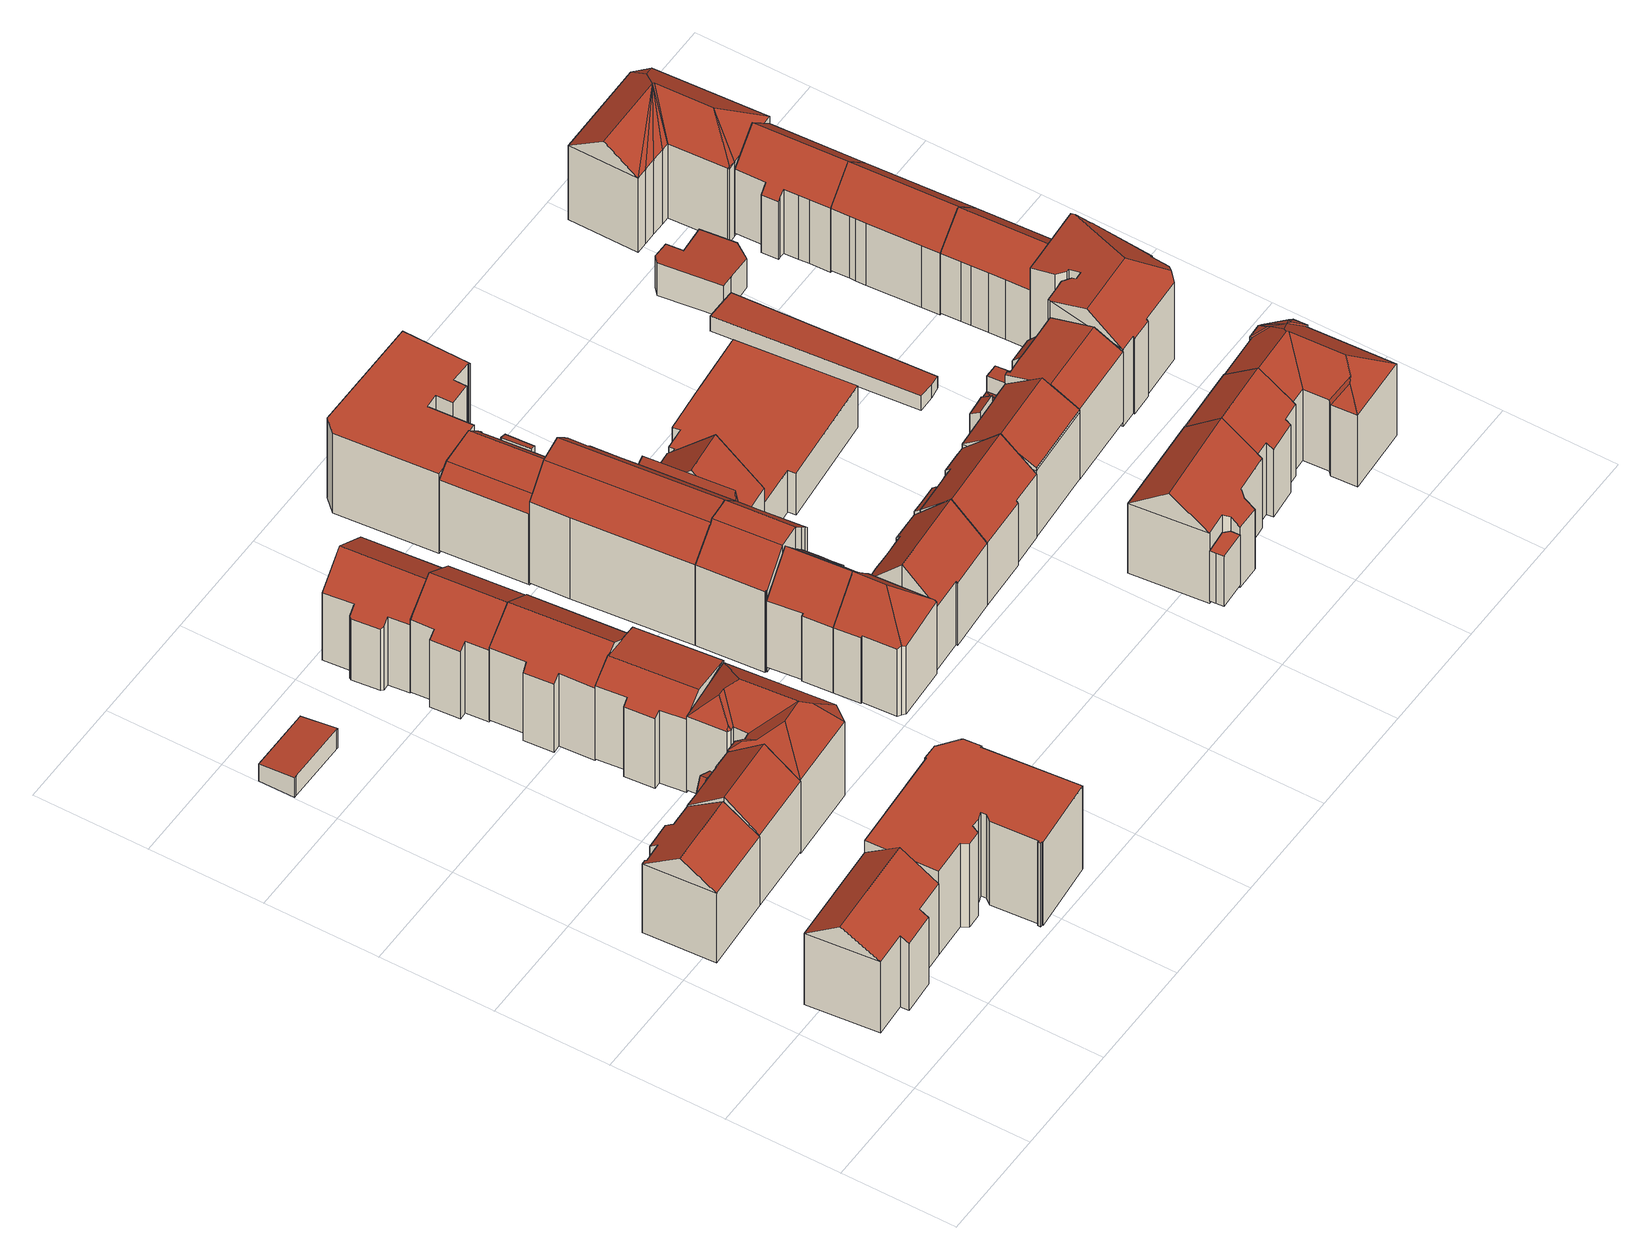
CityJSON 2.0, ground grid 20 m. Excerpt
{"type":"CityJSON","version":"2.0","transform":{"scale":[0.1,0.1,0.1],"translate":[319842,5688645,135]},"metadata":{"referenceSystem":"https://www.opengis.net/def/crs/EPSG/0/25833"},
"CityObjects":{
"building1":{"type":"Building","attributes":{"Dachtyp_tdc":"tdcFreeFormRoof","Gemeindeschluessel":14713000,"Dachneigung":33.15,"QualitaetDacherkennung":57,"Geometrietyp2DReferenz":"3000","function":"31001_9998","roofType":"5000","measuredHeight":19.62},"geometry":[{"type":"MultiSurface","lod":"2","boundaries":[[[0,1,2,3]],[[1,4,5,2]],[[4,6,7,5]],[[6,8,9,7]],[[8,10,11,9]],[[10,12,13,11]],[[12,14,15,13]],[[14,0,3,15]],[[16,17,1,0]],[[6,4,17,16,14,12,10,8]],[[0,14,16]],[[4,1,17]],[[3,2,5,7,9,11,13,15]]],"semantics":{"surfaces":[{"type":"WallSurface"},{"type":"RoofSurface"},{"type":"GroundSurface"}],"values":[0,0,0,0,0,0,0,0,1,1,0,0,2]}}]},
"building2":{"type":"Building","attributes":{"Dachtyp_tdc":"tdcFreeFormRoof","Gemeindeschluessel":14713000,"Dachneigung":35.29,"QualitaetDacherkennung":58,"Geometrietyp2DReferenz":"3000","function":"31001_9998","roofType":"5000","measuredHeight":19.2},"geometry":[{"type":"MultiSurface","lod":"2","boundaries":[[[18,19,20,21]],[[19,22,23,20]],[[22,24,25,23]],[[24,26,27,25]],[[26,28,29,27]],[[28,30,31,29]],[[30,32,33,31]],[[32,34,35,33]],[[34,36,37,35]],[[36,18,21,37]],[[38,34,32,30,28,26,24,22,19,39]],[[18,36,38,39]],[[36,34,38]],[[19,18,39]],[[21,20,23,25,27,29,31,33,35,37]]],"semantics":{"surfaces":[{"type":"WallSurface"},{"type":"RoofSurface"},{"type":"GroundSurface"}],"values":[0,0,0,0,0,0,0,0,0,0,1,1,0,0,2]}}]},
"building3":{"type":"Building","attributes":{"Gemeindeschluessel":14713000,"Geometrietyp2DReferenz":"3000","function":"31001_9998","roofType":"9999"},"children":["building3-1","building3-2"]},
"building3-1":{"type":"BuildingPart","attributes":{"Dachtyp_tdc":"tdcGableRoof","Dachneigung":38.85,"QualitaetDacherkennung":63,"Geometrietyp2DReferenz":"3000","roofType":"3100","measuredHeight":19.98},"parents":["building3"],"geometry":[{"type":"MultiSurface","lod":"2","boundaries":[[[40,41,42,43,44]],[[41,45,46,42]],[[45,47,48,46]],[[47,49,37,48]],[[49,50,51,37]],[[50,52,35,51]],[[52,53,54,35]],[[53,55,54]],[[50,49,47,45]],[[45,41,40,56,57,58,53,52,50]],[[59,43,42,46,48,37,51,35,54]],[[60,57,56]],[[58,55,53]],[[60,59,54,55]],[[60,55,58,57]],[[40,44,60,56]],[[44,43,59,60]]],"semantics":{"surfaces":[{"type":"WallSurface"},{"type":"RoofSurface"},{"type":"GroundSurface"},{"type":"ClosureSurface"}],"values":[0,0,0,0,0,0,0,0,1,1,2,0,0,3,3,0,3]}}]},
"building3-2":{"type":"BuildingPart","attributes":{"Dachtyp_tdc":"tdcGableRoof","Dachneigung":66.25,"QualitaetDacherkennung":8,"Geometrietyp2DReferenz":"3000","roofType":"3100","measuredHeight":15.53},"parents":["building3"],"geometry":[{"type":"MultiSurface","lod":"2","boundaries":[[[55,61,62,54]],[[61,63,64,62]],[[63,61,65]],[[61,55,58,66,65]],[[60,44,63,65,66,57]],[[54,62,64,43,59]],[[44,43,64,63]],[[60,59,43,44]],[[55,54,59,60]],[[57,66,58]],[[60,57,58,55]]],"semantics":{"surfaces":[{"type":"WallSurface"},{"type":"RoofSurface"},{"type":"GroundSurface"},{"type":"ClosureSurface"}],"values":[0,0,0,1,1,2,0,3,3,0,3]}}]},
"building4":{"type":"Building","attributes":{"Dachtyp_tdc":"tdcPolyFlatRoof","Gemeindeschluessel":14713000,"Dachneigung":0,"QualitaetDacherkennung":44,"Geometrietyp2DReferenz":"3000","function":"31001_9998","roofType":"1000","measuredHeight":17.92},"geometry":[{"type":"MultiSurface","lod":"2","boundaries":[[[67,68,5,69]],[[68,70,2,5]],[[70,71,72,2]],[[71,73,74,72]],[[73,75,76,74]],[[75,77,78,76]],[[77,79,80,78]],[[79,81,82,80]],[[81,83,84,82]],[[83,85,86,84]],[[85,87,88,86]],[[87,89,90,88]],[[89,91,92,90]],[[91,93,94,92]],[[93,95,96,94]],[[95,97,98,96]],[[97,99,100,98]],[[99,101,102,100]],[[101,103,104,102]],[[103,105,106,104]],[[105,107,108,106]],[[107,109,110,108]],[[109,111,112,110]],[[111,67,69,112]],[[111,109,107,105,103,101,99,97,95,93,91,89,87,85,83,81,79,77,75,73,71,70,68,67]],[[69,5,2,72,74,76,78,80,82,84,86,88,90,92,94,96,98,100,102,104,106,108,110,112]]],"semantics":{"surfaces":[{"type":"WallSurface"},{"type":"RoofSurface"},{"type":"GroundSurface"}],"values":[0,0,0,0,0,0,0,0,0,0,0,0,0,0,0,0,0,0,0,0,0,0,0,0,1,2]}}]},
"building5":{"type":"Building","attributes":{"Dachtyp_tdc":"tdcPolyFlatRoof","Gemeindeschluessel":14713000,"Dachneigung":5.08,"QualitaetDacherkennung":93,"Geometrietyp2DReferenz":"3000","function":"31001_9998","roofType":"2100","measuredHeight":4.18},"geometry":[{"type":"MultiSurface","lod":"2","boundaries":[[[113,114,115,116]],[[114,117,118,115]],[[117,119,120,118]],[[119,121,122,120]],[[121,123,124,122]],[[123,125,126,124]],[[125,113,116,126]],[[125,123,121,119,117,114,113]],[[116,115,118,120,122,124,126]]],"semantics":{"surfaces":[{"type":"WallSurface"},{"type":"RoofSurface"},{"type":"GroundSurface"}],"values":[0,0,0,0,0,0,0,1,2]}}]},
"building6":{"type":"Building","attributes":{"Dachtyp_tdc":"tdcFreeFormRoof","Gemeindeschluessel":14713000,"Dachneigung":38.71,"QualitaetDacherkennung":27,"Geometrietyp2DReferenz":"3000","function":"31001_9998","roofType":"5000","measuredHeight":20.41},"geometry":[{"type":"MultiSurface","lod":"2","boundaries":[[[127,128,129,130]],[[128,131,132,129]],[[131,133,134,132]],[[133,135,136,134]],[[135,137,138,136]],[[137,139,140,138]],[[139,141,142,140]],[[141,143,144,142]],[[143,145,146,144]],[[145,147,148,146]],[[147,149,150,148]],[[149,127,130,150]],[[151,152,153,149,147]],[[151,147,145]],[[154,155,152,151,145,143]],[[156,157,154,143,141]],[[158,156,141,139]],[[158,139,137]],[[157,156,158,137,135]],[[155,154,157,135,133]],[[159,153,152,155,133,131]],[[160,159,131,128]],[[160,128,127]],[[153,159,160,127,149]],[[130,129,132,134,136,138,140,142,144,146,148,150]]],"semantics":{"surfaces":[{"type":"WallSurface"},{"type":"RoofSurface"},{"type":"GroundSurface"}],"values":[0,0,0,0,0,0,0,0,0,0,0,0,1,1,1,1,1,1,1,1,1,1,1,1,2]}}]},
"building7":{"type":"Building","attributes":{"Dachtyp_tdc":"tdcFreeFormRoof","Gemeindeschluessel":14713000,"Dachneigung":10.05,"QualitaetDacherkennung":40,"Geometrietyp2DReferenz":"3000","function":"31001_9998","roofType":"5000","measuredHeight":18.22},"geometry":[{"type":"MultiSurface","lod":"2","boundaries":[[[161,162,163,164]],[[162,165,166,163]],[[165,167,168,166]],[[167,169,170,168]],[[169,171,172,170]],[[171,173,174,172]],[[173,175,176,174]],[[175,161,164,176]],[[177,167,165,178]],[[171,169,177,178,162,161,175,173]],[[165,162,178]],[[169,167,177]],[[164,163,166,168,170,172,174,176]]],"semantics":{"surfaces":[{"type":"WallSurface"},{"type":"RoofSurface"},{"type":"GroundSurface"}],"values":[0,0,0,0,0,0,0,0,1,1,0,0,2]}}]},
"building8":{"type":"Building","attributes":{"Dachtyp_tdc":"tdcFreeFormRoof","Gemeindeschluessel":14713000,"Dachneigung":33.27,"QualitaetDacherkennung":85,"Geometrietyp2DReferenz":"3000","function":"31001_9998","roofType":"5000","measuredHeight":19.51},"geometry":[{"type":"MultiSurface","lod":"2","boundaries":[[[179,180,181,182]],[[180,183,184,181]],[[183,185,186,184]],[[185,187,188,186]],[[187,189,190,188]],[[189,191,192,190]],[[191,193,194,192]],[[193,179,182,194]],[[187,185,195,196,179,193,191,189]],[[195,183,180,196]],[[180,179,196]],[[185,183,195]],[[182,181,184,186,188,190,192,194]]],"semantics":{"surfaces":[{"type":"WallSurface"},{"type":"RoofSurface"},{"type":"GroundSurface"}],"values":[0,0,0,0,0,0,0,0,1,1,0,0,2]}}]},
"building9":{"type":"Building","attributes":{"Dachtyp_tdc":"tdcFreeFormRoof","Gemeindeschluessel":14713000,"Dachneigung":36.04,"QualitaetDacherkennung":80,"Geometrietyp2DReferenz":"3000","function":"31001_9998","roofType":"5000","measuredHeight":19.82},"geometry":[{"type":"MultiSurface","lod":"2","boundaries":[[[197,198,199,200]],[[198,201,202,199]],[[201,203,204,202]],[[203,205,206,204]],[[205,207,208,206]],[[207,209,210,208]],[[209,211,212,210]],[[211,197,200,212]],[[198,197,213,214,207,205,203,201]],[[213,211,209,214]],[[209,207,214]],[[197,211,213]],[[200,199,202,204,206,208,210,212]]],"semantics":{"surfaces":[{"type":"WallSurface"},{"type":"RoofSurface"},{"type":"GroundSurface"}],"values":[0,0,0,0,0,0,0,0,1,1,0,0,2]}}]},
"building10":{"type":"Building","attributes":{"Dachtyp_tdc":"tdcFreeFormRoof","Gemeindeschluessel":14713000,"Dachneigung":41.28,"QualitaetDacherkennung":75,"Geometrietyp2DReferenz":"3000","function":"31001_9998","roofType":"5000","measuredHeight":19.36},"geometry":[{"type":"MultiSurface","lod":"2","boundaries":[[[215,216,217,218]],[[216,219,220,217]],[[219,221,222,220]],[[221,223,224,222]],[[223,225,226,224]],[[225,227,228,226]],[[227,229,230,228]],[[229,231,232,230]],[[231,233,234,232]],[[233,235,236,234]],[[235,215,218,236]],[[237,221,219,238]],[[229,227,225,223,237,238,216,215,235,233,231]],[[219,216,238]],[[223,221,237]],[[218,217,220,222,224,226,228,230,232,234,236]]],"semantics":{"surfaces":[{"type":"WallSurface"},{"type":"RoofSurface"},{"type":"GroundSurface"}],"values":[0,0,0,0,0,0,0,0,0,0,0,1,1,0,0,2]}}]},
"building11":{"type":"Building","attributes":{"Gemeindeschluessel":14713000,"Geometrietyp2DReferenz":"3000","function":"31001_9998","roofType":"9999"},"children":["building11-1","building11-2","building11-3"]},
"building11-1":{"type":"BuildingPart","attributes":{"Dachtyp_tdc":"tdcPolyFlatRoof","Dachneigung":47.68,"QualitaetDacherkennung":87,"Geometrietyp2DReferenz":"3000","roofType":"2100","measuredHeight":16.95},"parents":["building11"],"geometry":[{"type":"MultiSurface","lod":"2","boundaries":[[[239,240,241,242]],[[240,243,244,241]],[[243,245,246,244]],[[245,247,248,246]],[[247,249,250,248]],[[249,251,252,250]],[[251,253,254,252]],[[253,251,249,247,245,243,240,239]],[[242,241,244,246,248,250,252,254]],[[242,254,253,239]]],"semantics":{"surfaces":[{"type":"WallSurface"},{"type":"RoofSurface"},{"type":"GroundSurface"},{"type":"ClosureSurface"}],"values":[0,0,0,0,0,0,0,1,2,3]}}]},
"building11-2":{"type":"BuildingPart","attributes":{"Dachtyp_tdc":"tdcFreeFormRoof","Dachneigung":45.16,"QualitaetDacherkennung":56,"Geometrietyp2DReferenz":"3000","roofType":"5000","measuredHeight":20.24},"parents":["building11"],"geometry":[{"type":"MultiSurface","lod":"2","boundaries":[[[255,256,257,258]],[[259,260,261,262,263]],[[260,264,265,261]],[[264,266,267,265]],[[266,268,269,267]],[[268,270,271,269]],[[270,272,273,271]],[[272,274,275,273]],[[274,255,258,275]],[[270,268,266,264,276]],[[264,260,259,277,276]],[[277,256,255,274,272,270,276]],[[258,257,278,262,261,265,267,269,271,273,275]],[[278,257,256,277]],[[259,263,277]],[[263,262,278,277]]],"semantics":{"surfaces":[{"type":"WallSurface"},{"type":"RoofSurface"},{"type":"GroundSurface"},{"type":"ClosureSurface"}],"values":[0,0,0,0,0,0,0,0,0,1,1,1,2,3,0,3]}}]},
"building11-3":{"type":"BuildingPart","attributes":{"Dachtyp_tdc":"tdcGableRoof","Dachneigung":45.12,"QualitaetDacherkennung":89,"Geometrietyp2DReferenz":"3000","roofType":"3100","measuredHeight":20.25},"parents":["building11"],"geometry":[{"type":"MultiSurface","lod":"2","boundaries":[[[279,263,262,280]],[[281,282,257,256]],[[281,283,284,282]],[[283,285,286,284]],[[285,287,288,286]],[[287,289,290,288]],[[289,239,242,290]],[[253,279,280,254]],[[289,287,285,283,281,256,277]],[[277,263,279,253,239,289]],[[280,262,278,257,282,284,286,288,290,242,254]],[[278,262,263,277]],[[256,257,278,277]],[[253,254,242,239]]],"semantics":{"surfaces":[{"type":"WallSurface"},{"type":"RoofSurface"},{"type":"GroundSurface"},{"type":"ClosureSurface"}],"values":[0,0,0,0,0,0,0,0,1,1,2,3,3,3]}}]},
"building12":{"type":"Building","attributes":{"Gemeindeschluessel":14713000,"Geometrietyp2DReferenz":"3000","function":"31001_9998","roofType":"9999"},"children":["building12-1","building12-2","building12-3"]},
"building12-1":{"type":"BuildingPart","attributes":{"Dachtyp_tdc":"tdcCutGableRoof","Dachneigung":41.72,"QualitaetDacherkennung":60,"Geometrietyp2DReferenz":"3000","roofType":"9999","measuredHeight":22.14},"parents":["building12"],"geometry":[{"type":"MultiSurface","lod":"2","boundaries":[[[291,292,293,294,295]],[[292,296,297,293]],[[296,298,299,297]],[[298,300,301,299]],[[300,302,303,301]],[[302,304,305,303]],[[304,306,307,305]],[[306,308,309,307]],[[308,310,311,309]],[[310,312,313,314,311]],[[315,316,317]],[[298,296,292,291,318]],[[319,315,312,310,308,306,304,302,300]],[[318,320,321,319,300,298]],[[294,293,297,299,301,303,305,307,309,311,314,316,322,323,324,325]],[[315,317,313,312]],[[317,316,314,313]],[[326,327,315,319]],[[323,322,327,326]],[[322,316,315,327]],[[321,326,319]],[[318,325,324,320]],[[320,324,323,326,321]],[[291,295,318]],[[325,318,295,294]]],"semantics":{"surfaces":[{"type":"WallSurface"},{"type":"RoofSurface"},{"type":"GroundSurface"},{"type":"ClosureSurface"}],"values":[0,0,0,0,0,0,0,0,0,0,0,1,1,1,2,0,3,0,3,3,0,3,3,0,3]}}]},
"building12-2":{"type":"BuildingPart","attributes":{"Dachtyp_tdc":"tdcCutGableRoof","Dachneigung":42.57,"QualitaetDacherkennung":59,"Geometrietyp2DReferenz":"3000","roofType":"9999","measuredHeight":22.12},"parents":["building12"],"geometry":[{"type":"MultiSurface","lod":"2","boundaries":[[[315,328,329,316]],[[328,330,331,329]],[[330,332,333,331]],[[332,334,335,333]],[[334,336,337,335]],[[336,338,339,337]],[[338,340,341,339]],[[340,342,343,341]],[[342,344,345,343]],[[344,295,294,345]],[[336,334,332,330,328,315,327]],[[346,318,295,344,342,340,338]],[[327,326,321,346,338,336]],[[316,329,331,333,335,337,339,341,343,345,294,325,324,323,322]],[[320,318,346]],[[324,325,318,320]],[[325,294,295,318]],[[321,320,346]],[[327,322,323,326]],[[326,323,324,320,321]],[[322,327,315,316]]],"semantics":{"surfaces":[{"type":"WallSurface"},{"type":"RoofSurface"},{"type":"GroundSurface"},{"type":"ClosureSurface"}],"values":[0,0,0,0,0,0,0,0,0,0,1,1,1,2,0,3,3,0,3,3,3]}}]},
"building12-3":{"type":"BuildingPart","attributes":{"Dachtyp_tdc":"tdcFreeFormRoof","Dachneigung":83.62,"QualitaetDacherkennung":52,"Geometrietyp2DReferenz":"3000","roofType":"5000","measuredHeight":20.07},"parents":["building12"],"geometry":[{"type":"MultiSurface","lod":"2","boundaries":[[[347,317,316,348]],[[313,349,350,314]],[[349,347,348,350]],[[351,349,313]],[[352,351,313,317]],[[352,317,347]],[[351,352,347,349]],[[348,316,314,350]],[[314,316,317,313]]],"semantics":{"surfaces":[{"type":"WallSurface"},{"type":"RoofSurface"},{"type":"GroundSurface"},{"type":"ClosureSurface"}],"values":[0,0,0,1,1,1,1,2,3]}}]},
"building13":{"type":"Building","attributes":{"Dachtyp_tdc":"tdcGableRoof","Gemeindeschluessel":14713000,"Dachneigung":46.97,"QualitaetDacherkennung":74,"Geometrietyp2DReferenz":"3000","function":"31001_9998","roofType":"3100","measuredHeight":19.61},"geometry":[{"type":"MultiSurface","lod":"2","boundaries":[[[353,354,355,356]],[[354,357,358,355]],[[357,359,360,358]],[[359,361,362,360]],[[361,363,364,362]],[[363,365,366,364]],[[365,367,368,366]],[[367,369,370,368]],[[369,371,372,370]],[[371,373,374,372]],[[373,375,376,374]],[[375,377,378,376]],[[377,379,380,378]],[[379,381,382,380]],[[381,383,384,382]],[[383,353,356,384]],[[379,377,375,373,371,369,367,365,363,361,359]],[[359,357,354,353,383,381,379]],[[356,355,358,360,362,364,366,368,370,372,374,376,378,380,382,384]]],"semantics":{"surfaces":[{"type":"WallSurface"},{"type":"RoofSurface"},{"type":"GroundSurface"}],"values":[0,0,0,0,0,0,0,0,0,0,0,0,0,0,0,0,1,1,2]}}]},
"building14":{"type":"Building","attributes":{"Gemeindeschluessel":14713000,"Geometrietyp2DReferenz":"3000","function":"31001_9998","roofType":"9999"},"children":["building14-1","building14-2"]},
"building14-1":{"type":"BuildingPart","attributes":{"Dachtyp_tdc":"tdcCutGableRoof","Dachneigung":3.04,"QualitaetDacherkennung":81,"Geometrietyp2DReferenz":"3000","roofType":"9999","measuredHeight":17.3},"parents":["building14"],"geometry":[{"type":"MultiSurface","lod":"2","boundaries":[[[385,386,387,388]],[[386,389,390,387]],[[389,391,392,390]],[[391,393,394,392]],[[393,395,396,394]],[[395,397,398,396]],[[397,399,400,398]],[[399,401,402,400]],[[401,403,404,402]],[[403,405,406,404]],[[405,407,408,406]],[[409,410,411,412]],[[410,413,414,411]],[[413,415,416,414]],[[415,385,388,416]],[[391,389,386,385,415]],[[413,410,409,407,405,403,401,399,397,395,393]],[[415,413,393,391]],[[388,387,390,392,394,396,398,400,402,404,406,408,412,411,414,416]],[[409,412,408,407]]],"semantics":{"surfaces":[{"type":"WallSurface"},{"type":"RoofSurface"},{"type":"GroundSurface"},{"type":"ClosureSurface"}],"values":[0,0,0,0,0,0,0,0,0,0,0,0,0,0,0,1,1,1,2,3]}}]},
"building14-2":{"type":"BuildingPart","attributes":{"Dachtyp_tdc":"tdcPolyFlatRoof","Dachneigung":18.51,"QualitaetDacherkennung":85,"Geometrietyp2DReferenz":"3000","roofType":"2100","measuredHeight":14.86},"parents":["building14"],"geometry":[{"type":"MultiSurface","lod":"2","boundaries":[[[417,418,406,408,407]],[[418,419,420,406]],[[419,421,422,420]],[[421,423,412,422]],[[423,409,412]],[[423,421,419,418,417]],[[408,406,420,422,412]],[[407,409,423,417]],[[407,408,412,409]]],"semantics":{"surfaces":[{"type":"WallSurface"},{"type":"RoofSurface"},{"type":"GroundSurface"},{"type":"ClosureSurface"}],"values":[0,0,0,0,0,1,2,0,3]}}]},
"building15":{"type":"Building","attributes":{"Dachtyp_tdc":"tdcGableRoof","Gemeindeschluessel":14713000,"Dachneigung":44.69,"QualitaetDacherkennung":75,"Geometrietyp2DReferenz":"3000","function":"31001_9998","roofType":"3100","measuredHeight":19.81},"geometry":[{"type":"MultiSurface","lod":"2","boundaries":[[[424,425,426,427]],[[425,428,429,426]],[[428,430,431,429]],[[430,424,427,431]],[[428,425,432]],[[424,430,433]],[[425,424,433,432]],[[430,428,432,433]],[[427,426,429,431]]],"semantics":{"surfaces":[{"type":"WallSurface"},{"type":"RoofSurface"},{"type":"GroundSurface"}],"values":[0,0,0,0,0,0,1,1,2]}}]},
"building16":{"type":"Building","attributes":{"Dachtyp_tdc":"tdcPolyFlatRoof","Gemeindeschluessel":14713000,"Dachneigung":0,"QualitaetDacherkennung":43,"Geometrietyp2DReferenz":"3000","function":"31001_9998","roofType":"1000","measuredHeight":17.08},"geometry":[{"type":"MultiSurface","lod":"2","boundaries":[[[434,435,436,437]],[[435,438,439,436]],[[438,440,441,439]],[[440,442,443,441]],[[442,444,445,443]],[[444,446,447,445]],[[446,448,449,447]],[[448,450,451,449]],[[450,452,453,451]],[[452,454,455,453]],[[454,456,457,455]],[[456,458,459,457]],[[458,434,437,459]],[[458,456,454,452,450,448,446,444,442,440,438,435,434]],[[437,436,439,441,443,445,447,449,451,453,455,457,459]]],"semantics":{"surfaces":[{"type":"WallSurface"},{"type":"RoofSurface"},{"type":"GroundSurface"}],"values":[0,0,0,0,0,0,0,0,0,0,0,0,0,1,2]}}]},
"building17":{"type":"Building","attributes":{"Gemeindeschluessel":14713000,"Geometrietyp2DReferenz":"3000","function":"31001_9998","roofType":"9999"},"children":["building17-1","building17-2"]},
"building17-1":{"type":"BuildingPart","attributes":{"Dachtyp_tdc":"tdcPolyFlatRoof","Dachneigung":39.77,"QualitaetDacherkennung":36,"Geometrietyp2DReferenz":"3000","roofType":"2100","measuredHeight":14.43},"parents":["building17"],"geometry":[{"type":"MultiSurface","lod":"2","boundaries":[[[460,378,461,462]],[[460,463,464,378]],[[463,465,466,464]],[[465,467,468,466]],[[465,463,460,462,467]],[[468,461,378,464,466]],[[462,461,468,467]]],"semantics":{"surfaces":[{"type":"WallSurface"},{"type":"RoofSurface"},{"type":"GroundSurface"},{"type":"ClosureSurface"}],"values":[0,0,0,0,1,2,3]}}]},
"building17-2":{"type":"BuildingPart","attributes":{"Dachtyp_tdc":"tdcGableRoof","Dachneigung":45.55,"QualitaetDacherkennung":80,"Geometrietyp2DReferenz":"3000","roofType":"3100","measuredHeight":19.56},"parents":["building17"],"geometry":[{"type":"MultiSurface","lod":"2","boundaries":[[[469,470,384,471]],[[470,381,382,384]],[[381,472,473,382]],[[472,462,461,473]],[[474,475,468,467]],[[474,476,477,475]],[[476,478,479,477]],[[478,480,481,479]],[[480,482,483,481]],[[482,484,485,483]],[[484,486,487,485]],[[486,488,489,487]],[[488,490,491,489]],[[490,469,471,491]],[[486,484,482,480,478,476,474,467,462,472]],[[472,381,470,469,490,488,486]],[[471,384,382,473,461,468,475,477,479,481,483,485,487,489,491]],[[467,468,461,462]]],"semantics":{"surfaces":[{"type":"WallSurface"},{"type":"RoofSurface"},{"type":"GroundSurface"},{"type":"ClosureSurface"}],"values":[0,0,0,0,0,0,0,0,0,0,0,0,0,0,1,1,2,3]}}]},
"building18":{"type":"Building","attributes":{"Dachtyp_tdc":"tdcPolyFlatRoof","Gemeindeschluessel":14713000,"Dachneigung":0,"QualitaetDacherkennung":32,"Geometrietyp2DReferenz":"3000","function":"31001_9998","roofType":"1000","measuredHeight":10.67},"geometry":[{"type":"MultiSurface","lod":"2","boundaries":[[[492,493,494,495]],[[493,496,497,494]],[[496,498,499,497]],[[498,500,501,499]],[[500,502,503,501]],[[502,492,495,503]],[[502,500,498,496,493,492]],[[495,494,497,499,501,503]]],"semantics":{"surfaces":[{"type":"WallSurface"},{"type":"RoofSurface"},{"type":"GroundSurface"}],"values":[0,0,0,0,0,0,1,2]}}]},
"building19":{"type":"Building","attributes":{"Dachtyp_tdc":"tdcFreeFormRoof","Gemeindeschluessel":14713000,"Dachneigung":38.92,"QualitaetDacherkennung":78,"Geometrietyp2DReferenz":"3000","function":"31001_9998","roofType":"5000","measuredHeight":20.42},"geometry":[{"type":"MultiSurface","lod":"2","boundaries":[[[504,505,506,507]],[[505,508,509,506]],[[508,510,511,509]],[[510,512,513,511]],[[512,514,515,513]],[[514,516,517,515]],[[516,518,519,517]],[[518,520,521,519]],[[520,522,523,521]],[[522,524,525,523]],[[524,504,507,525]],[[516,514,512,510,526,527,504,524,522,520,518]],[[527,526,508,505]],[[505,504,527]],[[510,508,526]],[[507,506,509,511,513,515,517,519,521,523,525]]],"semantics":{"surfaces":[{"type":"WallSurface"},{"type":"RoofSurface"},{"type":"GroundSurface"}],"values":[0,0,0,0,0,0,0,0,0,0,0,1,1,0,0,2]}}]},
"building20":{"type":"Building","attributes":{"Dachtyp_tdc":"tdcCutTentRoof","Gemeindeschluessel":14713000,"Dachneigung":0,"QualitaetDacherkennung":0,"Geometrietyp2DReferenz":"3000","BezugspunktDach":"2000","function":"31001_9998","measuredHeight":9},"geometry":[{"type":"MultiSurface","lod":"2","boundaries":[[[528,529,530,531,532,533,534,535,536,537,538,539,540]],[[540,539,541,542]],[[539,538,543,541]],[[538,537,544,543]],[[537,536,545,544]],[[536,535,546,545]],[[535,534,547,546]],[[534,533,548,547]],[[533,532,549,548]],[[532,531,550,549]],[[531,530,551,550]],[[530,529,552,551]],[[529,528,553,552]],[[528,540,542,553]],[[542,541,543,544,545,546,547,548,549,550,551,552,553]]],"semantics":{"surfaces":[{"type":"RoofSurface"},{"type":"WallSurface"},{"type":"GroundSurface"}],"values":[0,1,1,1,1,1,1,1,1,1,1,1,1,1,2]}}]},
"building21":{"type":"Building","attributes":{"Dachtyp_tdc":"tdcFreeFormRoof","Gemeindeschluessel":14713000,"Dachneigung":35.69,"QualitaetDacherkennung":69,"Geometrietyp2DReferenz":"3000","function":"31001_9998","roofType":"5000","measuredHeight":18.64},"geometry":[{"type":"MultiSurface","lod":"2","boundaries":[[[554,555,556,557]],[[555,558,559,556]],[[558,560,561,559]],[[560,562,563,561]],[[562,564,565,563]],[[564,566,567,565]],[[566,554,557,567]],[[568,569,570,571]],[[564,562,560,572,573,570,569]],[[554,571,570,573,555]],[[555,573,572,558]],[[558,572,560]],[[566,568,571,554]],[[564,569,568,566]],[[557,556,559,561,563,565,567]]],"semantics":{"surfaces":[{"type":"WallSurface"},{"type":"RoofSurface"},{"type":"GroundSurface"}],"values":[0,0,0,0,0,0,0,1,1,0,0,0,0,0,2]}}]},
"building22":{"type":"Building","attributes":{"Dachtyp_tdc":"tdcPolyFlatRoof","Gemeindeschluessel":14713000,"Dachneigung":35.98,"QualitaetDacherkennung":37,"Geometrietyp2DReferenz":"3000","function":"31001_9998","roofType":"2100","measuredHeight":15.58},"geometry":[{"type":"MultiSurface","lod":"2","boundaries":[[[574,575,576,577]],[[575,578,579,576]],[[578,580,581,579]],[[580,574,577,581]],[[580,578,575,574]],[[577,576,579,581]]],"semantics":{"surfaces":[{"type":"WallSurface"},{"type":"RoofSurface"},{"type":"GroundSurface"}],"values":[0,0,0,0,1,2]}}]},
"building23":{"type":"Building","attributes":{"Dachtyp_tdc":"tdcFreeFormRoof","Gemeindeschluessel":14713000,"Dachneigung":29.97,"QualitaetDacherkennung":2,"Geometrietyp2DReferenz":"3000","function":"31001_9998","roofType":"5000","measuredHeight":11.89},"geometry":[{"type":"MultiSurface","lod":"2","boundaries":[[[582,583,563,565]],[[583,584,585,563]],[[584,586,587,585]],[[586,582,565,587]],[[588,586,584]],[[589,588,584,583]],[[589,583,582]],[[588,589,582,586]],[[565,563,585,587]]],"semantics":{"surfaces":[{"type":"WallSurface"},{"type":"RoofSurface"},{"type":"GroundSurface"}],"values":[0,0,0,0,1,1,1,1,2]}}]},
"building24":{"type":"Building","attributes":{"Dachtyp_tdc":"tdcPolyFlatRoof","Gemeindeschluessel":14713000,"Dachneigung":4.64,"QualitaetDacherkennung":12,"Geometrietyp2DReferenz":"3000","function":"31001_9998","roofType":"2100","measuredHeight":14.49},"geometry":[{"type":"MultiSurface","lod":"2","boundaries":[[[590,591,592,593]],[[591,594,595,592]],[[594,596,597,595]],[[596,598,599,597]],[[598,600,601,599]],[[600,590,593,601]],[[600,598,596,594,591,590]],[[593,592,595,597,599,601]]],"semantics":{"surfaces":[{"type":"WallSurface"},{"type":"RoofSurface"},{"type":"GroundSurface"}],"values":[0,0,0,0,0,0,1,2]}}]},
"building25":{"type":"Building","attributes":{"Dachtyp_tdc":"tdcFreeFormRoof","Gemeindeschluessel":14713000,"Dachneigung":36.79,"QualitaetDacherkennung":74,"Geometrietyp2DReferenz":"3000","function":"31001_9998","roofType":"5000","measuredHeight":19.94},"geometry":[{"type":"MultiSurface","lod":"2","boundaries":[[[602,603,604,605]],[[603,606,607,604]],[[606,608,609,607]],[[608,610,611,609]],[[610,612,613,611]],[[612,614,615,613]],[[614,616,617,615]],[[616,618,619,617]],[[618,602,605,619]],[[620,621,603,602]],[[610,608,606,621,620,618,616,614,612]],[[606,603,621]],[[602,618,620]],[[605,604,607,609,611,613,615,617,619]]],"semantics":{"surfaces":[{"type":"WallSurface"},{"type":"RoofSurface"},{"type":"GroundSurface"}],"values":[0,0,0,0,0,0,0,0,0,1,1,0,0,2]}}]},
"building26":{"type":"Building","attributes":{"Gemeindeschluessel":14713000,"Geometrietyp2DReferenz":"3000","function":"31001_9998","roofType":"9999"},"children":["building26-1","building26-2"]},
"building26-1":{"type":"BuildingPart","attributes":{"Dachtyp_tdc":"tdcPolyFlatRoof","Dachneigung":48.18,"QualitaetDacherkennung":38,"Geometrietyp2DReferenz":"3000","roofType":"2100","measuredHeight":16.29},"parents":["building26"],"geometry":[{"type":"MultiSurface","lod":"2","boundaries":[[[622,623,624,625]],[[623,626,627,624]],[[626,628,629,627]],[[628,626,623,622]],[[625,624,627,629]],[[625,629,628,622]]],"semantics":{"surfaces":[{"type":"WallSurface"},{"type":"RoofSurface"},{"type":"GroundSurface"},{"type":"ClosureSurface"}],"values":[0,0,0,1,2,3]}}]},
"building26-2":{"type":"BuildingPart","attributes":{"Dachtyp_tdc":"tdcGableRoof","Dachneigung":12.57,"QualitaetDacherkennung":40,"Geometrietyp2DReferenz":"3000","roofType":"3100","measuredHeight":18.04},"parents":["building26"],"geometry":[{"type":"MultiSurface","lod":"2","boundaries":[[[630,631,599,601]],[[631,632,633,599]],[[632,634,625,633]],[[634,622,625]],[[635,629,628]],[[635,636,637,629]],[[636,638,639,637]],[[638,640,641,639]],[[640,642,643,641]],[[642,644,645,643]],[[644,646,592,645]],[[646,647,593,592]],[[647,630,601,593]],[[644,642,640,638]],[[638,636,635,634,632,631,630,647,646,644]],[[601,599,633,625,629,637,639,641,643,645,592,593]],[[635,628,622,634]],[[628,629,625,622]]],"semantics":{"surfaces":[{"type":"WallSurface"},{"type":"RoofSurface"},{"type":"GroundSurface"},{"type":"ClosureSurface"}],"values":[0,0,0,0,0,0,0,0,0,0,0,0,0,1,1,2,0,3]}}]},
"building27":{"type":"Building","attributes":{"Dachtyp_tdc":"tdcPolyFlatRoof","Gemeindeschluessel":14713000,"Dachneigung":6.25,"QualitaetDacherkennung":74,"Geometrietyp2DReferenz":"3000","function":"31001_9998","roofType":"2100","measuredHeight":3.23},"geometry":[{"type":"MultiSurface","lod":"2","boundaries":[[[648,649,650,651]],[[649,652,653,650]],[[652,654,655,653]],[[654,656,657,655]],[[656,658,659,657]],[[658,648,651,659]],[[658,656,654,652,649,648]],[[651,650,653,655,657,659]]],"semantics":{"surfaces":[{"type":"WallSurface"},{"type":"RoofSurface"},{"type":"GroundSurface"}],"values":[0,0,0,0,0,0,1,2]}}]},
"building28":{"type":"Building","attributes":{"Dachtyp_tdc":"tdcFreeFormRoof","Gemeindeschluessel":14713000,"Dachneigung":37.23,"QualitaetDacherkennung":44,"Geometrietyp2DReferenz":"3000","function":"31001_9998","roofType":"5000","measuredHeight":19.68},"geometry":[{"type":"MultiSurface","lod":"2","boundaries":[[[660,661,662,663]],[[661,664,665,662]],[[664,666,667,665]],[[666,668,669,667]],[[668,670,671,669]],[[670,672,673,671]],[[672,674,675,673]],[[674,676,677,675]],[[676,678,679,677]],[[678,680,681,679]],[[680,682,683,681]],[[682,684,685,683]],[[684,686,687,685]],[[686,688,689,687]],[[688,660,663,689]],[[690,686,684,691,692]],[[693,694,691,684,682]],[[695,693,682,680]],[[695,680,678]],[[694,693,695,678,676]],[[696,697,692,691,694,676,674]],[[698,696,674,672]],[[699,698,672,670]],[[699,670,668]],[[664,700,701]],[[668,698,699]],[[668,696,698]],[[666,696,668]],[[664,696,666]],[[701,696,664]],[[696,701,697]],[[700,664,661]],[[701,700,661,660]],[[660,688,690,692,697,701]],[[686,690,688]],[[663,662,665,667,669,671,673,675,677,679,681,683,685,687,689]]],"semantics":{"surfaces":[{"type":"WallSurface"},{"type":"RoofSurface"},{"type":"GroundSurface"}],"values":[0,0,0,0,0,0,0,0,0,0,0,0,0,0,0,1,1,1,1,1,1,1,1,1,1,1,1,1,1,1,1,1,1,1,0,2]}}]},
"building29":{"type":"Building","attributes":{"Dachtyp_tdc":"tdcFreeFormRoof","Gemeindeschluessel":14713000,"Dachneigung":11.52,"QualitaetDacherkennung":28,"Geometrietyp2DReferenz":"3000","function":"31001_9998","roofType":"5000","measuredHeight":22.26},"geometry":[{"type":"MultiSurface","lod":"2","boundaries":[[[702,703,704,705]],[[703,706,707,704]],[[706,708,709,707]],[[708,710,711,709]],[[710,712,713,711]],[[712,714,715,713]],[[714,716,717,715]],[[716,718,719,717]],[[718,720,721,719]],[[720,722,723,721]],[[722,724,725,723]],[[724,726,727,725]],[[726,728,729,727]],[[728,730,731,729]],[[730,732,733,731]],[[732,734,735,733]],[[734,736,737,735]],[[736,738,739,737]],[[738,740,741,739]],[[740,742,743,741]],[[742,744,745,743]],[[744,746,747,745]],[[746,748,749,747]],[[748,750,751,749]],[[750,702,705,751]],[[752,716,714,712,710,708,753,754]],[[754,753,706,703,702,750,748,746,744,742,740,738,736,734,732,730,755]],[[720,718,752,754,755,728,726,724,722]],[[708,706,753]],[[730,728,755]],[[718,716,752]],[[705,704,707,709,711,713,715,717,719,721,723,725,727,729,731,733,735,737,739,741,743,745,747,749,751]]],"semantics":{"surfaces":[{"type":"WallSurface"},{"type":"RoofSurface"},{"type":"GroundSurface"}],"values":[0,0,0,0,0,0,0,0,0,0,0,0,0,0,0,0,0,0,0,0,0,0,0,0,0,1,1,1,0,0,0,2]}}]},
"building30":{"type":"Building","attributes":{"Dachtyp_tdc":"tdcPolyFlatRoof","Gemeindeschluessel":14713000,"Dachneigung":5.5,"QualitaetDacherkennung":37,"Geometrietyp2DReferenz":"3000","function":"31001_9998","roofType":"2100","measuredHeight":6.92},"geometry":[{"type":"MultiSurface","lod":"2","boundaries":[[[756,757,758,759]],[[757,760,761,758]],[[760,762,763,761]],[[762,764,765,763]],[[764,766,767,765]],[[766,768,769,767]],[[768,770,771,769]],[[770,772,773,771]],[[772,756,759,773]],[[772,770,768,766,764,762,760,757,756]],[[759,758,761,763,765,767,769,771,773]]],"semantics":{"surfaces":[{"type":"WallSurface"},{"type":"RoofSurface"},{"type":"GroundSurface"}],"values":[0,0,0,0,0,0,0,0,0,1,2]}}]},
"building31":{"type":"Building","attributes":{"Dachtyp_tdc":"tdcFreeFormRoof","Gemeindeschluessel":14713000,"Dachneigung":44.4,"QualitaetDacherkennung":66,"Geometrietyp2DReferenz":"3000","function":"31001_9998","roofType":"5000","measuredHeight":17.98},"geometry":[{"type":"MultiSurface","lod":"2","boundaries":[[[774,775,776,777]],[[775,778,779,776]],[[778,780,781,779]],[[780,782,783,781]],[[782,784,785,783]],[[784,786,787,785]],[[786,788,789,787]],[[788,774,777,789]],[[790,778,775,791]],[[780,790,791,774,788,786,784,782]],[[775,774,791]],[[780,778,790]],[[777,776,779,781,783,785,787,789]]],"semantics":{"surfaces":[{"type":"WallSurface"},{"type":"RoofSurface"},{"type":"GroundSurface"}],"values":[0,0,0,0,0,0,0,0,1,1,0,0,2]}}]},
"building32":{"type":"Building","attributes":{"Dachtyp_tdc":"tdcFreeFormRoof","Gemeindeschluessel":14713000,"Dachneigung":45.09,"QualitaetDacherkennung":71,"Geometrietyp2DReferenz":"3000","function":"31001_9998","roofType":"5000","measuredHeight":18.43},"geometry":[{"type":"MultiSurface","lod":"2","boundaries":[[[792,793,794,795]],[[793,775,796,794]],[[775,774,797,796]],[[774,798,799,797]],[[798,800,801,799]],[[800,802,803,801]],[[802,804,805,803]],[[804,792,795,805]],[[774,806,807,792,804,802,800,798]],[[806,775,793,807]],[[793,792,807]],[[774,775,806]],[[795,794,796,797,799,801,803,805]]],"semantics":{"surfaces":[{"type":"WallSurface"},{"type":"RoofSurface"},{"type":"GroundSurface"}],"values":[0,0,0,0,0,0,0,0,1,1,0,0,2]}}]},
"building33":{"type":"Building","attributes":{"Dachtyp_tdc":"tdcGableRoof","Gemeindeschluessel":14713000,"Dachneigung":44.12,"QualitaetDacherkennung":69,"Geometrietyp2DReferenz":"3000","function":"31001_9998","roofType":"3100","measuredHeight":18.79},"geometry":[{"type":"MultiSurface","lod":"2","boundaries":[[[808,792,809,810]],[[792,811,812,809]],[[811,813,814,812]],[[813,815,816,814]],[[815,817,818,816]],[[817,819,820,818]],[[819,821,822,820]],[[821,823,824,822]],[[823,825,826,824]],[[825,827,828,826]],[[827,829,830,828]],[[829,793,831,830]],[[793,808,810,831]],[[827,825,823,821,819,817,815,813,811,792,808]],[[808,793,829,827]],[[810,809,812,814,816,818,820,822,824,826,828,830,831]]],"semantics":{"surfaces":[{"type":"WallSurface"},{"type":"RoofSurface"},{"type":"GroundSurface"}],"values":[0,0,0,0,0,0,0,0,0,0,0,0,0,1,1,2]}}]},
"building34":{"type":"Building","attributes":{"Dachtyp_tdc":"tdcFreeFormRoof","Gemeindeschluessel":14713000,"Dachneigung":36.38,"QualitaetDacherkennung":72,"Geometrietyp2DReferenz":"3000","function":"31001_9998","roofType":"5000","measuredHeight":20.39},"geometry":[{"type":"MultiSurface","lod":"2","boundaries":[[[832,833,834,835]],[[833,836,837,834]],[[836,838,839,837]],[[838,840,841,839]],[[840,842,843,841]],[[842,844,845,843]],[[844,846,847,845]],[[846,848,849,847]],[[848,850,851,849]],[[850,852,853,851]],[[852,854,855,853]],[[854,832,835,855]],[[856,848,857]],[[856,850,848]],[[856,852,850]],[[856,854,852]],[[856,832,854]],[[832,856,858]],[[859,860,857,848,846]],[[859,846,844]],[[860,842,840]],[[859,842,860]],[[842,859,844]],[[861,856,857,860,840,838]],[[861,838,836]],[[858,856,861,836,833]],[[858,833,832]],[[835,834,837,839,841,843,845,847,849,851,853,855]]],"semantics":{"surfaces":[{"type":"WallSurface"},{"type":"RoofSurface"},{"type":"GroundSurface"}],"values":[0,0,0,0,0,0,0,0,0,0,0,0,1,1,1,1,1,1,1,1,1,1,1,1,1,1,0,2]}}]}
},
"vertices":[
[33,212,184],[216,224,184],[216,224,31],[33,212,31],[222,99,184],[222,99,31],[164,95,184],[164,95,31],[165,80,174],[165,80,31],[105,76,174],[105,76,31],[104,91,184],[104,91,31],[45,87,184],[45,87,31],[38,153,227],[219,165,227],
[35,365,179],[28,489,177],[28,489,30],[35,365,30],[36,490,177],[36,490,30],[36,486,180],[36,486,30],[70,489,180],[70,489,30],[69,502,170],[69,502,30],[117,506,169],[117,506,30],[118,492,179],[118,492,30],[158,494,179],[158,494,30],[165,373,178],[165,373,30],[161,434,222],[32,426,222],
[245,500,181],[280,502,181],[280,502,30],[245,500,30],[245,500,168],[284,441,230],[284,441,30],[288,380,181],[288,380,30],[165,373,181],[162,433,230],[162,433,30],[158,494,181],[193,496,181],[193,496,30],[193,496,134],[245,499,181],[223,498,181],[213,497,181],[245,499,30],[245,499,168],
[192,506,135],[192,506,30],[244,510,168],[244,510,30],[215,508,186],[215,498,186],
[286,103,210],[222,99,210],[286,103,31],[216,224,210],[403,236,210],[403,236,31],[402,238,210],[402,238,31],[430,239,210],[430,239,31],[430,238,210],[430,238,31],[462,213,210],[462,213,31],[464,211,210],[464,211,31],[467,181,210],[467,181,31],[464,181,210],[464,181,31],[479,14,210],[479,14,31],[353,2,210],[353,2,31],[353,4,210],[353,4,31],[349,4,210],[349,4,31],[349,9,210],[349,9,31],[352,9,210],[352,9,31],[346,90,210],[346,90,31],[355,102,210],[355,102,31],[354,111,210],[354,111,31],[341,106,210],[341,106,31],[325,106,210],[325,106,31],[318,92,210],[318,92,31],[293,91,210],[293,91,31],
[2,1137,40],[113,1137,40],[113,1137,3],[2,1137,3],[115,1137,40],[115,1137,3],[120,1075,45],[120,1075,3],[117,1075,45],[117,1075,3],[7,1075,45],[7,1075,3],[3,1075,45],[3,1075,3],
[280,502,184],[302,503,184],[302,503,26],[280,502,26],[313,493,184],[313,493,26],[325,495,184],[325,495,26],[324,520,184],[324,520,26],[316,519,184],[316,519,26],[311,522,184],[311,522,26],[305,589,184],[305,589,26],[425,601,184],[425,601,26],[442,417,184],[442,417,26],[420,388,184],[420,388,26],[288,380,184],[288,380,26],[398,430,219],[382,444,230],[340,440,229],[376,542,227],[384,446,228],[344,557,213],[358,558,213],[318,526,190],[306,468,203],[296,487,197],
[296,686,177],[290,738,177],[290,738,20],[296,686,20],[410,749,188],[410,749,20],[425,601,188],[425,601,20],[305,589,177],[305,589,20],[300,633,176],[300,633,20],[288,632,169],[288,632,20],[283,684,169],[283,684,20],[346,593,202],[331,742,202],
[275,912,171],[396,924,169],[396,924,16],[275,912,16],[410,749,170],[410,749,16],[290,738,171],[290,738,16],[286,798,172],[286,798,16],[272,797,162],[272,797,16],[267,848,162],[267,848,16],[281,851,171],[281,851,16],[352,743,211],[336,918,211],
[275,912,166],[271,951,166],[271,951,12],[275,912,12],[258,950,156],[258,950,12],[253,1001,156],[253,1001,12],[267,1002,166],[267,1002,12],[264,1041,167],[264,1041,12],[384,1052,167],[384,1052,12],[396,924,167],[396,924,12],[336,918,210],[324,1047,210],
[255,1133,155],[250,1185,154],[250,1185,9],[255,1133,9],[371,1195,158],[371,1195,9],[384,1052,158],[384,1052,9],[264,1041,156],[264,1041,9],[260,1078,155],[260,1078,9],[249,1077,145],[249,1077,9],[245,1080,141],[245,1080,9],[240,1128,140],[240,1128,9],[242,1132,143],[242,1132,9],[243,1132,144],[243,1132,9],[317,1046,202],[305,1190,202],
[663,631,195],[687,633,169],[687,633,26],[663,631,26],[690,602,169],[690,602,26],[691,584,169],[691,584,26],[693,566,169],[693,566,26],[689,561,174],[689,561,26],[688,561,176],[688,561,26],[670,559,195],[670,559,26],
[587,466,167],[583,512,166],[583,512,26],[587,466,26],[674,519,197],[690,520,180],[690,520,26],[674,519,26],[674,519,195],[696,408,183],[696,408,26],[696,405,180],[696,405,26],[605,400,171],[605,400,26],[599,404,175],[599,404,26],[594,408,170],[594,408,26],[589,466,169],[589,466,26],[648,461,228],[644,517,228],[644,517,26],
[672,532,195],[672,532,26],[578,563,166],[578,563,26],[581,563,169],[581,563,26],[574,622,168],[574,622,26],[576,622,170],[576,622,26],[634,628,228],[634,628,26],
[564,739,187],[544,943,187],[544,943,13],[564,739,13],[564,739,186],[539,1010,188],[539,1010,13],[587,1016,231],[587,1016,13],[632,1021,235],[632,1021,13],[658,1025,209],[658,1025,13],[668,1026,198],[668,1026,13],[671,993,198],[671,993,13],[672,990,198],[672,990,13],[677,939,198],[677,939,13],[679,919,198],[679,919,172],[679,919,13],[695,751,198],[695,751,13],[695,751,172],[613,743,231],[658,748,235],[617,744,232],[647,747,234],[659,748,13],[658,748,13],[617,744,13],[613,743,13],[658,748,234],[659,748,234],
[698,715,198],[698,715,13],[706,635,198],[706,635,13],[700,635,204],[700,635,13],[687,633,217],[687,633,13],[670,632,234],[670,632,13],[628,628,235],[628,628,13],[576,622,187],[576,622,13],[576,624,187],[576,624,13],[574,624,186],[574,624,13],[617,744,235],
[705,752,172],[705,752,13],[689,910,172],[689,910,13],[684,907,214],[699,756,214],
[755,406,166],[755,409,169],[755,409,33],[755,406,33],[696,405,169],[696,405,33],[693,463,229],[693,463,33],[690,520,168],[690,520,33],[714,522,168],[714,522,33],[744,523,168],[744,523,33],[758,524,168],[758,524,33],[772,525,168],[772,525,33],[787,526,168],[787,526,33],[786,532,162],[786,532,33],[817,534,162],[817,534,33],[839,535,162],[839,535,33],[842,473,229],[842,473,33],[845,415,170],[845,415,33],[845,412,166],[845,412,33],
[539,1010,161],[539,1011,161],[539,1011,9],[539,1010,9],[526,1158,161],[526,1158,9],[547,1159,182],[547,1159,9],[618,1166,179],[618,1166,9],[635,1167,162],[635,1167,9],[648,1168,149],[648,1168,9],[648,1164,150],[648,1164,9],[648,1162,150],[648,1162,9],[645,1162,152],[645,1162,9],[649,1129,152],[649,1129,9],[648,1129,152],[648,1129,9],[653,1079,152],[658,1025,152],[658,1025,9],[653,1079,9],[631,1021,179],[631,1021,9],[560,1013,182],[560,1013,9],
[648,1129,158],[649,1129,158],[660,1129,154],[660,1129,9],[663,1080,154],[663,1080,9],[653,1079,158],
[689,910,136],[769,918,136],[769,918,17],[689,910,17],[785,760,138],[785,760,17],[705,752,138],[705,752,17],[777,839,215],[697,831,215],
[737,1356,174],[736,1238,174],[736,1238,3],[737,1356,3],[733,1238,174],[733,1238,3],[733,1240,174],[733,1240,3],[695,1241,174],[695,1241,3],[695,1218,174],[695,1218,3],[656,1217,174],[656,1217,3],[655,1246,174],[655,1246,3],[630,1244,174],[630,1244,3],[635,1167,174],[635,1167,3],[526,1158,174],[526,1158,3],[510,1332,174],[510,1332,3],[532,1356,174],[532,1356,3],
[839,535,169],[840,525,33],[840,525,177],[863,536,169],[863,536,33],[893,538,169],[893,538,33],[894,529,177],[894,529,33],
[937,417,166],[845,412,167],[937,417,33],[842,472,229],[842,472,33],[907,530,177],[907,530,33],[919,531,177],[919,531,33],[934,532,176],[934,532,33],[933,541,168],[933,541,33],[965,543,168],[965,543,33],[984,544,168],[984,544,33],[991,482,229],[991,482,33],[998,424,169],[998,424,33],[937,420,170],[937,420,33],
[1024,116,147],[1023,129,147],[1023,129,40],[1024,116,40],[1022,140,147],[1022,140,40],[1063,144,147],[1063,144,40],[1072,135,147],[1072,135,40],[1073,119,147],[1073,119,40],
[1022,140,185],[1009,273,184],[1009,273,34],[1022,140,34],[1178,283,188],[1178,283,34],[1189,164,191],[1189,164,34],[1190,156,184],[1190,156,34],[1122,149,184],[1122,149,34],[1115,139,177],[1115,139,34],[1116,121,162],[1116,121,34],[1073,119,163],[1073,119,34],[1072,135,177],[1072,135,34],[1063,144,185],[1063,144,34],[1184,222,238],[1016,206,238],
[769,918,105],[785,760,105],[859,767,105],[861,753,105],[1056,771,105],[1036,974,105],[931,964,105],[928,964,105],[841,955,105],[843,942,105],[805,938,105],[806,929,105],[768,926,105],[806,929,15],[768,926,15],[805,938,15],[843,942,15],[841,955,15],[928,964,15],[931,964,15],[1036,974,15],[1056,771,15],[861,753,15],[859,767,15],[785,760,15],[769,918,15],
[998,424,176],[984,544,176],[984,544,34],[998,424,34],[1040,549,176],[1040,549,34],[1078,552,176],[1078,552,34],[1094,554,176],[1094,554,34],[1119,556,176],[1119,556,34],[1129,433,176],[1129,433,34],[1129,433,183],[1124,495,220],[991,485,220],[998,424,183],[1040,549,177],[984,544,177],
[1040,549,191],[1039,566,179],[1039,566,35],[1040,549,35],[1077,570,178],[1077,570,35],[1078,552,191],[1078,552,35],
[1119,556,145],[1094,554,145],[1091,584,145],[1091,584,34],[1117,586,145],[1117,586,34],[1105,572,153],[1106,568,153],
[1126,557,177],[1119,556,178],[1119,556,33],[1126,557,33],[1117,586,178],[1117,586,33],[1143,588,175],[1143,588,33],[1146,554,175],[1146,554,33],[1127,552,177],[1127,552,33],
[1178,283,187],[1298,291,187],[1298,291,33],[1178,283,33],[1305,177,190],[1305,177,33],[1305,171,186],[1305,171,33],[1273,168,185],[1273,168,33],[1273,159,178],[1273,159,33],[1218,154,177],[1218,154,33],[1217,166,187],[1217,166,33],[1189,164,186],[1189,164,33],[1184,225,232],[1301,233,232],
[1163,555,195],[1162,571,178],[1162,571,33],[1163,555,33],[1208,573,179],[1208,573,33],[1210,558,195],[1210,558,33],
[1127,552,197],[1146,554,197],[1156,555,197],[1156,555,33],[1163,555,197],[1210,558,197],[1250,561,197],[1250,561,33],[1256,489,213],[1256,489,33],[1260,441,183],[1260,441,33],[1129,433,184],[1129,433,33],[1125,481,213],[1125,481,33],[1119,556,196],[1126,557,196],
[1161,1057,44],[1182,713,44],[1182,713,19],[1161,1057,19],[1161,710,47],[1161,710,19],[1132,709,50],[1132,709,19],[1100,1054,51],[1100,1054,19],[1139,1056,47],[1139,1056,19],
[1384,297,185],[1383,300,185],[1383,300,32],[1384,297,32],[1409,302,185],[1409,302,32],[1413,299,185],[1413,299,32],[1443,271,185],[1443,271,32],[1447,266,185],[1447,266,32],[1449,242,185],[1449,242,32],[1445,242,185],[1445,242,32],[1453,90,185],[1453,90,32],[1336,83,185],[1336,83,32],[1333,128,185],[1333,128,32],[1340,135,185],[1340,135,32],[1337,179,185],[1337,179,32],[1305,177,185],[1305,177,32],[1298,291,185],[1298,291,32],[1301,234,229],[1390,237,227],[1387,239,229],[1376,121,212],[1395,142,227],[1365,116,209],[1423,261,201],[1395,248,222],[1430,259,199],[1431,260,197],[1403,283,199],[1405,278,201],
[1299,627,221],[1318,628,221],[1318,628,23],[1299,627,23],[1422,635,221],[1422,635,23],[1425,603,217],[1425,603,23],[1428,603,214],[1428,603,23],[1434,502,196],[1434,502,23],[1431,502,198],[1431,502,23],[1433,472,192],[1433,472,23],[1413,450,187],[1413,450,23],[1330,445,188],[1330,445,23],[1330,442,185],[1330,442,23],[1290,440,185],[1290,440,23],[1290,443,188],[1290,443,23],[1260,441,188],[1260,441,23],[1250,561,233],[1250,561,23],[1250,565,233],[1250,565,23],[1278,567,233],[1278,567,23],[1290,568,233],[1290,568,23],[1292,568,233],[1292,568,23],[1304,558,235],[1304,558,23],[1305,551,236],[1305,551,23],[1319,552,236],[1319,552,23],[1318,572,232],[1318,572,23],[1313,572,232],[1313,572,23],[1301,585,229],[1301,585,23],[1423,462,198],[1423,628,222],[1371,508,246],[1255,500,246],
[1139,1056,79],[1125,1162,79],[1125,1162,10],[1139,1056,10],[1136,1173,78],[1136,1173,10],[1167,1174,75],[1167,1174,10],[1170,1145,75],[1170,1145,10],[1222,1151,70],[1222,1151,10],[1229,1090,70],[1229,1090,10],[1208,1060,72],[1208,1060,10],[1161,1057,77],[1161,1057,10],
[1309,789,149],[1413,794,149],[1413,794,21],[1309,789,21],[1422,635,149],[1422,635,21],[1318,628,149],[1318,628,21],[1315,680,149],[1315,680,21],[1314,708,149],[1314,708,21],[1312,737,149],[1312,737,21],[1311,754,149],[1311,754,21],[1370,632,200],[1361,791,200],
[1298,972,149],[1402,978,149],[1402,978,16],[1298,972,16],[1413,794,16],[1309,789,16],[1307,820,149],[1307,820,16],[1301,912,149],[1301,912,16],[1300,930,149],[1300,930,16],[1300,940,149],[1300,940,16],[1361,791,201],[1350,975,201],
[1351,975,200],[1298,972,12],[1351,975,12],[1296,1007,149],[1296,1007,12],[1295,1025,149],[1295,1025,12],[1293,1050,149],[1293,1050,12],[1284,1050,140],[1284,1050,12],[1279,1050,135],[1279,1050,12],[1277,1079,135],[1277,1079,12],[1291,1080,149],[1291,1080,12],[1289,1132,149],[1289,1132,12],[1341,1135,200],[1341,1135,12],[1393,1138,149],[1393,1138,12],[1402,978,12],
[1186,1234,164],[1186,1355,164],[1186,1355,5],[1186,1234,5],[1359,1357,164],[1359,1357,5],[1382,1335,164],[1382,1335,5],[1393,1138,164],[1393,1138,5],[1289,1132,164],[1289,1132,5],[1273,1131,164],[1273,1131,5],[1273,1134,164],[1273,1134,5],[1267,1234,164],[1267,1234,5],[1253,1234,164],[1253,1234,5],[1229,1234,164],[1229,1234,5],[1207,1234,164],[1207,1234,5],[1322,1295,209],[1324,1294,208],[1186,1294,208],[1276,1134,166],[1329,1194,208],[1349,1323,188]
]}
